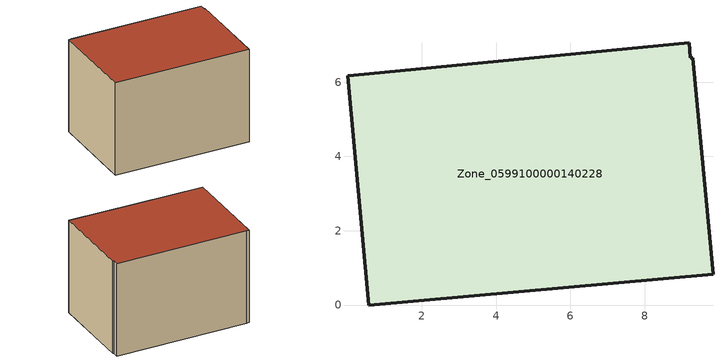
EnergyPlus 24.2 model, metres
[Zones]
Zone_0599100000140228
 floor ground (C_G): 0,6.17 0.18,6.19 9.2,7.05 9.23,6.65 9.3,6.65 9.84,0.83 0.58,0 z0
 wall outside (C_F): 0.18,6.19 0,6.17 0.58,0 9.84,0.83 9.3,6.65 9.23,6.65 9.2,7.05 0.18,6.19 z0:6.51
 roof outside (C_R): 9.2,7.05 0.18,6.19 0,6.17 0.58,0 9.84,0.83 9.3,6.65 9.23,6.65 z6.51
[BUILDING]
Pand.0599100000140228: North Axis=0; Terrain=City; Loads Convergence Tolerance Value=0.04; Temperature Convergence Tolerance Value=0.4; Solar Distribution=FullExterior; Maximum Number of Warmup Days=25; Minimum Number of Warmup Days=1
[Site:Location]
Rotterdam.The.Hague.AP_ZH_NLD Design_Conditions: Latitude=51.96; Longitude=4.45; Time Zone=1; Elevation=-4.5
[SITE:GROUNDTEMPERATURE:BUILDINGSURFACE]
18, 18, 18, 18, 18, 18, 18, 18, 18, 18, 18, 18
[MATERIAL] Thermal Absorptance=0.9; Solar Absorptance=0.7; Visible Absorptance=0.7
Name | Roughness | Thickness | Conductivity | Density | Specific Heat
G.TC.1946-1964 | MediumSmooth | 0.15 | 1 | 540 | 1210
F.TC.1946-1964 | Rough | 0.3 | 0.857143 | 1920 | 840
R.TC.1946-1964 | MediumRough | 0.2 | 0.235294 | 1500 | 1000
[CONSTRUCTION]
C_G: G.TC.1946-1964
C_F: F.TC.1946-1964
C_R: R.TC.1946-1964
[ZONE]
Zone_0599100000140228: Type=1; Multiplier=1; Ceiling Height=Autocalculate; Volume=Autocalculate; Floor Area=autocalculate; Part of Total Floor Area=Yes
[ZONEINFILTRATION:DESIGNFLOWRATE]
Infil_Zone_0599100000140228: Zone or ZoneList or Space or SpaceList=Zone_0599100000140228; Schedule=AlwaysOn; Design Flow Rate Calculation Method=Flow/Area; Flow Rate per Floor Area=0.003; Constant Term Coefficient=1; Temperature Term Coefficient=0; Velocity Term Coefficient=0; Velocity Squared Term Coefficient=0
[HVACTEMPLATE:ZONE:IDEALLOADSAIRSYSTEM]
Zone_0599100000140228: Maximum Heating Supply Air Temperature=50; Minimum Cooling Supply Air Temperature=13; Maximum Heating Supply Air Humidity Ratio=0.0156; Minimum Cooling Supply Air Humidity Ratio=0.0077; Heating Limit=NoLimit; Cooling Limit=NoLimit; Dehumidification Control Type=ConstantSensibleHeatRatio; Cooling Sensible Heat Ratio=0.7; Dehumidification Setpoint=60; Humidification Control Type=None; Humidification Setpoint=30; Outdoor Air Method=None; Outdoor Air Flow Rate per Person=0.00944; Outdoor Air Flow Rate per Zone Floor Area=0; Outdoor Air Flow Rate per Zone=0; Demand Controlled Ventilation Type=None; Outdoor Air Economizer Type=NoEconomizer; Heat Recovery Type=None; Sensible Heat Recovery Effectiveness=0.7; Latent Heat Recovery Effectiveness=0.65
[ZONECONTROL:THERMOSTAT]
ThermostatControl_Zone_0599100000140228: Zone or ZoneList=Zone_0599100000140228; Control Type Schedule=DualSetpointControlType; Control 1=Thermostat_Zone_0599100000140228; Temperature Difference Between Cutout And Setpoint=0
[THERMOSTATSETPOINT:DUALSETPOINT]
Thermostat_Zone_0599100000140228: Heating Setpoint Temperature Schedule=HeatingSetpoint_Zone_0599100000140228; Cooling Setpoint Temperature Schedule=CoolingSetpoint_Zone_0599100000140228
[SCHEDULE:COMPACT]
HeatingSetpoint_Zone_0599100000140228: Through: 12/31, For: AllDays, Until: 24:00, 21
CoolingSetpoint_Zone_0599100000140228: Through: 12/31, For: AllDays, Until: 24:00, 24
DualSetpointControlType: Through: 12/31, For: AllDays, Until: 24:00, 4
AlwaysOn: Through: 12/31, For: AllDays, Until: 24:00, 1
